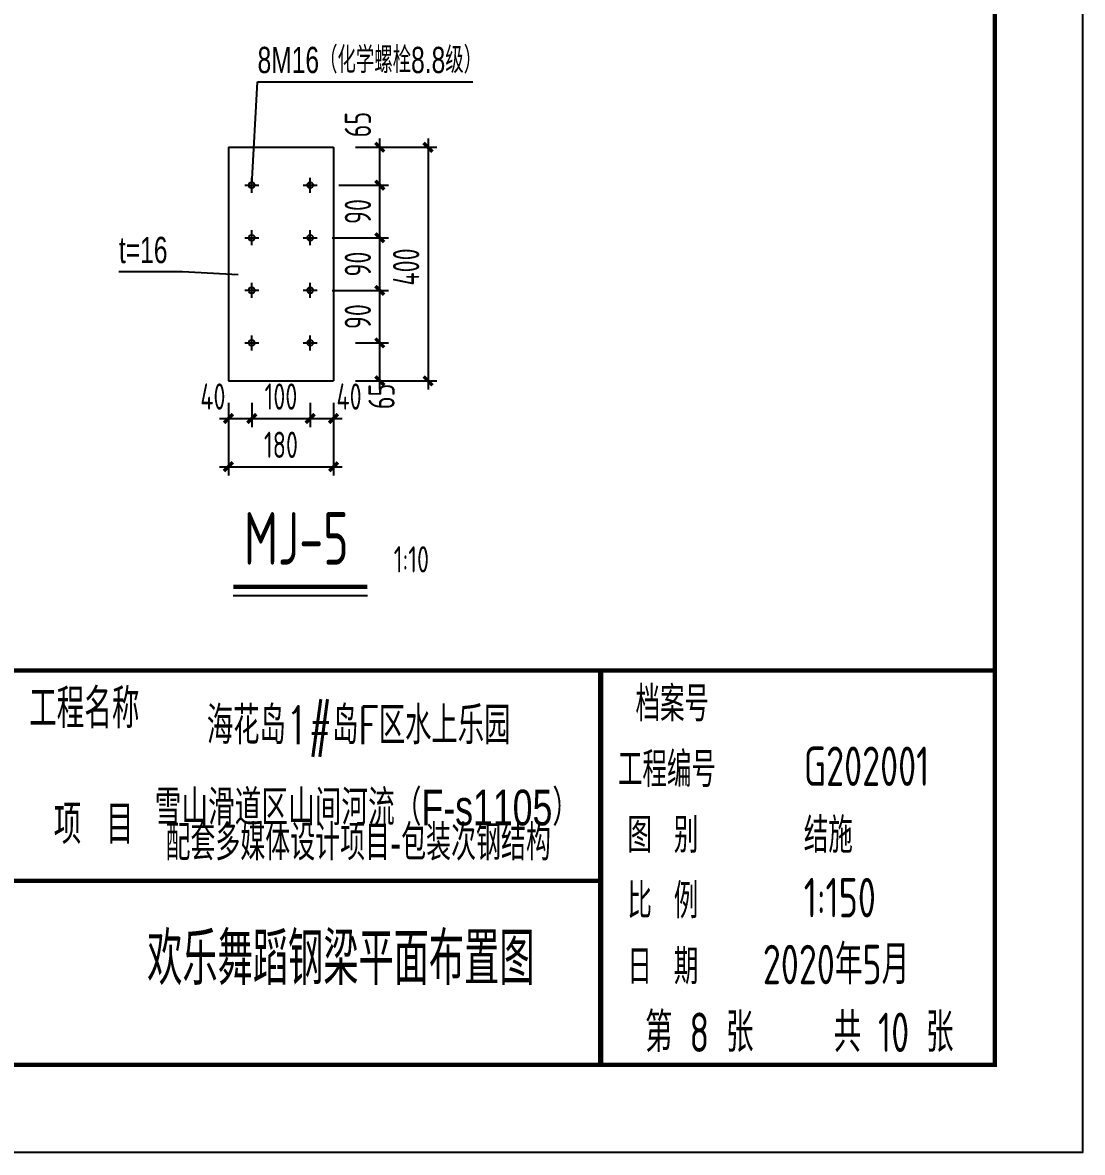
# Model space of a CAD drawing. Extents: x -803796 to -501762, y -1479216 to -846035.
# Drawn here: x -519910 to -501762, y -1336296 to -1316952 of the extents above; entities that cross this region are included whole.
import ezdxf
from ezdxf.enums import TextEntityAlignment as Align

# ---------------------------------------------------------------- set-up
doc = ezdxf.new("R2010")
doc.units = 0
doc.header["$LTSCALE"] = 1500
doc.layers.get('0').update_dxf_attribs({"linetype": 'CONTINUOUS'})
doc.layers.get('Defpoints').update_dxf_attribs({"linetype": 'CONTINUOUS'})
for name, color, linetype in [('BORDER', 7, 'CONTINUOUS'), ('DIM', 3, 'CONTINUOUS'), ('NUM', 7, 'CONTINUOUS'), ('TEXT', 7, 'CONTINUOUS')]:
    doc.layers.add(name, color=color, linetype=linetype)
doc.styles.add('HZ1', font='TXT', dxfattribs={"bigfont": 'hztxt'})
doc.styles.add('TSSD_Dimension', font='Tssdeng.shx', dxfattribs={"width": 0.7, "bigfont": 'hztxt.shx'})
doc.styles.add('TSSD_Label', font='tj03-romans1.shx', dxfattribs={"width": 0.7, "bigfont": 'hztxt.shx'})
doc.styles.add('TSSD_NORM', font='tssdeng.shx', dxfattribs={"width": 0.7, "bigfont": 'hztxt.shx'})
doc.dimstyles.new('TSSD_15_150', dxfattribs={"dimtxt": 450, "dimasz": 150, "dimexe": 150, "dimexo": 375, "dimgap": 150, "dimtad": 1, "dimdec": 0, "dimlfac": 0.1, "dimzin": 0, "dimdsep": 46, "dimtxsty": 'TSSD_Dimension', "dimblk": 'ARCHTICK', "dimblk1": 'ARCHTICK', "dimblk2": 'ARCHTICK', "dimcen": 0, "dimdle": 150, "dimclrt": 7, "dimadec": 0, "dimazin": 0, "dimtfac": 1, "dimtdec": 0, "dimtix": 1, "dimtmove": 2, "dimatfit": 3, "dimfxl": 1, "dimtolj": 1, "dimtzin": 0, "dimarcsym": 0})

# ---------------------------------------------------------------- blocks, each defined once
blk = doc.blocks.new('A$C5A080358')
at = {"color": 3, "elevation": -3}
for points, const_width in [([(-14841, 1749), (13231, 1749), (13231, 8499), (-14841, 8499), (-14841, 1749)], 75), ([(-1181, 4899), (-1181, 8464)], 0.15), ([(6482, 1714), (6482, 8464)], 90), ([(8732, 2874), (8732, 8464)], 0.15), ([(13231, 7374), (6482, 7374)], 0.15), ([(6482, 6699), (-3599, 6699)], 0.15), ([(13231, 6249), (6482, 6249)], 0.15), ([(13231, 5124), (6482, 5124)], 0.15), ([(6482, 4899), (-3599, 4899)], 75), ([(13231, 3999), (6482, 3999)], 0.15), ([(13231, 2874), (6482, 2874)], 0.15), ([(9857, 1714), (9857, 2874)], 0.15)]:
    blk.add_lwpolyline(points, dxfattribs=dict(at, const_width=const_width))
at = {"style": 'HZ1', "width": 0.7}
blk.add_text('工程名称', height=675, dxfattribs=at).set_placement((-3305, 7309, -3), align=Align.BOTTOM_LEFT)
at = {"color": 0, "style": 'HZ1', "width": 0.7}
for s, height, p in [('档案号', 600, (7079, 7629, -3)), ('工程编号', 600, (6777, 6504, -3)), ('项 目', 675, (-2884, 5528, -3)), ('图 别', 600, (6940, 5379, -3)), ('结施', 600, (9960, 5379, -3)), ('比 例', 600, (6940, 4254, -3)), ('日 期', 600, (6940, 3129, -3))]:
    blk.add_text(s, height=height, dxfattribs=at).set_placement(p)
at = {"style": 'HZ1', "width": 0.697132}
blk.add_text('海花岛1#岛F区水上乐园', height=646.62, dxfattribs=at).set_placement((-262, 7238, -3), (4937, 7238, -3), align=Align.FIT)
at = {"layer": 'NUM', "style": 'TSSD_NORM', "width": 0.7}
for s, p in [('G202001 ', (9960, 6524, -3)), ('1:150', (9960, 4274, -3)), (' 2020年5月', (8972, 3129, -3)), ('共 10 张', (10472, 1968, -3))]:
    blk.add_text(s, height=675, dxfattribs=at).set_placement(p)
at = {"layer": 'TEXT', "style": 'TSSD_Label', "width": 0.7}
blk.add_text('  雪山滑道区山间河流（F-s1105）', height=610.02, dxfattribs=at).set_placement((-1495, 5849, -3), (6112, 5849, -3), align=Align.FIT)
blk.add_text('   配套多媒体设计项目-包装次钢结构', height=610.5, dxfattribs=at).set_placement((-1447, 5066, -9), align=Align.BOTTOM_LEFT)
blk = doc.blocks.new('_ArchTick')
at = {"color": 0, "linetype": 'ByBlock', "const_width": 0.4}
blk.add_lwpolyline([(-0.5, -0.5), (0.5, 0.5)], dxfattribs=at)
blk = doc.blocks.new('*D911')
at = {"layer": 'Defpoints', "color": 0, "transparency": 16777216}
for p in [(-516386, -1323086), (-515986, -1323086), (-515986, -1323730)]:
    blk.add_point(p, dxfattribs=at)
at = {"layer": 'DIM', "color": 0, "lineweight": -2, "transparency": 16777216}
for p, q in [((-516386, -1323461), (-516386, -1323880)), ((-515986, -1323461), (-515986, -1323880)), ((-516536, -1323730), (-515836, -1323730))]:
    blk.add_line(p, q, dxfattribs=at)
at = {"layer": 'DIM', "color": 0, "lineweight": -2, "transparency": 16777216, "xscale": 150, "yscale": 150, "zscale": 150, "rotation": 180}
blk.add_blockref('_ArchTick', (-516386, -1323730), dxfattribs=at)
at = {"layer": 'DIM', "color": 0, "lineweight": -2, "transparency": 16777216, "xscale": 150, "yscale": 150, "zscale": 150}
blk.add_blockref('_ArchTick', (-515986, -1323730), dxfattribs=at)
at = {"layer": 'DIM', "color": 7, "transparency": 16777216, "insert": (-516652, -1323355), "char_height": 450, "attachment_point": 5, "style": 'TSSD_Dimension'}
blk.add_mtext('\\A1;40', dxfattribs=at)
blk = doc.blocks.new('*D912')
at = {"layer": 'Defpoints', "color": 0, "transparency": 16777216}
for p in [(-515986, -1323086), (-514986, -1323086), (-514986, -1323730)]:
    blk.add_point(p, dxfattribs=at)
at = {"layer": 'DIM', "color": 0, "lineweight": -2, "transparency": 16777216}
for p, q in [((-515986, -1323461), (-515986, -1323880)), ((-514986, -1323461), (-514986, -1323880)), ((-516136, -1323730), (-514836, -1323730))]:
    blk.add_line(p, q, dxfattribs=at)
at = {"layer": 'DIM', "color": 0, "lineweight": -2, "transparency": 16777216, "xscale": 150, "yscale": 150, "zscale": 150, "rotation": 180}
blk.add_blockref('_ArchTick', (-515986, -1323730), dxfattribs=at)
at = {"layer": 'DIM', "color": 0, "lineweight": -2, "transparency": 16777216, "xscale": 150, "yscale": 150, "zscale": 150}
blk.add_blockref('_ArchTick', (-514986, -1323730), dxfattribs=at)
at = {"layer": 'DIM', "color": 7, "transparency": 16777216, "insert": (-515486, -1323355), "char_height": 450, "attachment_point": 5, "style": 'TSSD_Dimension'}
blk.add_mtext('\\A1;100', dxfattribs=at)
blk = doc.blocks.new('*D913')
at = {"layer": 'Defpoints', "color": 0, "transparency": 16777216}
for p in [(-514986, -1323086), (-514586, -1323086), (-514586, -1323730)]:
    blk.add_point(p, dxfattribs=at)
at = {"layer": 'DIM', "color": 0, "lineweight": -2, "transparency": 16777216}
for p, q in [((-514986, -1323461), (-514986, -1323880)), ((-514586, -1323461), (-514586, -1323880)), ((-515136, -1323730), (-514436, -1323730))]:
    blk.add_line(p, q, dxfattribs=at)
at = {"layer": 'DIM', "color": 0, "lineweight": -2, "transparency": 16777216, "xscale": 150, "yscale": 150, "zscale": 150, "rotation": 180}
blk.add_blockref('_ArchTick', (-514986, -1323730), dxfattribs=at)
at = {"layer": 'DIM', "color": 0, "lineweight": -2, "transparency": 16777216, "xscale": 150, "yscale": 150, "zscale": 150}
blk.add_blockref('_ArchTick', (-514586, -1323730), dxfattribs=at)
at = {"layer": 'DIM', "color": 7, "transparency": 16777216, "insert": (-514320, -1323355), "char_height": 450, "attachment_point": 5, "style": 'TSSD_Dimension'}
blk.add_mtext('\\A1;40', dxfattribs=at)
blk = doc.blocks.new('*D914')
at = {"layer": 'Defpoints', "color": 0, "transparency": 16777216}
for p in [(-516386, -1323086), (-514586, -1323086), (-514586, -1324556)]:
    blk.add_point(p, dxfattribs=at)
at = {"layer": 'DIM', "color": 0, "lineweight": -2, "transparency": 16777216}
for p, q in [((-516386, -1323461), (-516386, -1324706)), ((-514586, -1323461), (-514586, -1324706)), ((-516536, -1324556), (-514436, -1324556))]:
    blk.add_line(p, q, dxfattribs=at)
at = {"layer": 'DIM', "color": 0, "lineweight": -2, "transparency": 16777216, "xscale": 150, "yscale": 150, "zscale": 150, "rotation": 180}
blk.add_blockref('_ArchTick', (-516386, -1324556), dxfattribs=at)
at = {"layer": 'DIM', "color": 0, "lineweight": -2, "transparency": 16777216, "xscale": 150, "yscale": 150, "zscale": 150}
blk.add_blockref('_ArchTick', (-514586, -1324556), dxfattribs=at)
at = {"layer": 'DIM', "color": 7, "transparency": 16777216, "insert": (-515486, -1324181), "char_height": 450, "attachment_point": 5, "style": 'TSSD_Dimension'}
blk.add_mtext('\\A1;180', dxfattribs=at)
blk = doc.blocks.new('*D915')
at = {"layer": 'Defpoints', "color": 0, "transparency": 16777216}
for p in [(-514586, -1322436), (-513794, -1322436), (-514586, -1323086)]:
    blk.add_point(p, dxfattribs=at)
at = {"layer": 'DIM', "color": 0, "lineweight": -2, "transparency": 16777216}
for p, q in [((-513794, -1323236), (-513794, -1322286)), ((-514211, -1322436), (-513644, -1322436)), ((-514211, -1323086), (-513644, -1323086))]:
    blk.add_line(p, q, dxfattribs=at)
at = {"layer": 'DIM', "color": 0, "lineweight": -2, "transparency": 16777216, "xscale": 150, "yscale": 150, "zscale": 150}
for p, rotation in [((-513794, -1322436), 90), ((-513794, -1323086), 270)]:
    blk.add_blockref('_ArchTick', p, dxfattribs=dict(at, rotation=rotation))
at = {"layer": 'DIM', "color": 7, "transparency": 16777216, "insert": (-513764, -1323352), "char_height": 450, "attachment_point": 5, "rotation": 90, "style": 'TSSD_Dimension'}
blk.add_mtext('\\A1;65', dxfattribs=at)
blk = doc.blocks.new('*D916')
at = {"layer": 'Defpoints', "color": 0, "transparency": 16777216}
for p in [(-514586, -1321536), (-513794, -1321536), (-514586, -1322436)]:
    blk.add_point(p, dxfattribs=at)
at = {"layer": 'DIM', "color": 0, "lineweight": -2, "transparency": 16777216}
for p, q in [((-513794, -1322586), (-513794, -1321386)), ((-514211, -1321536), (-513644, -1321536)), ((-514211, -1322436), (-513644, -1322436))]:
    blk.add_line(p, q, dxfattribs=at)
at = {"layer": 'DIM', "color": 0, "lineweight": -2, "transparency": 16777216, "xscale": 150, "yscale": 150, "zscale": 150}
for p, rotation in [((-513794, -1321536), 90), ((-513794, -1322436), 270)]:
    blk.add_blockref('_ArchTick', p, dxfattribs=dict(at, rotation=rotation))
at = {"layer": 'DIM', "color": 7, "transparency": 16777216, "insert": (-514169, -1321986), "char_height": 450, "attachment_point": 5, "rotation": 90, "style": 'TSSD_Dimension'}
blk.add_mtext('\\A1;90', dxfattribs=at)
blk = doc.blocks.new('*D917')
at = {"layer": 'Defpoints', "color": 0, "transparency": 16777216}
for p in [(-514586, -1319086), (-514586, -1323086), (-512967, -1323086)]:
    blk.add_point(p, dxfattribs=at)
at = {"layer": 'DIM', "color": 0, "lineweight": -2, "transparency": 16777216}
for p, q in [((-512967, -1318936), (-512967, -1323236)), ((-514211, -1319086), (-512817, -1319086)), ((-514211, -1323086), (-512817, -1323086))]:
    blk.add_line(p, q, dxfattribs=at)
at = {"layer": 'DIM', "color": 0, "lineweight": -2, "transparency": 16777216, "xscale": 150, "yscale": 150, "zscale": 150}
for p, rotation in [((-512967, -1319086), 90), ((-512967, -1323086), 270)]:
    blk.add_blockref('_ArchTick', p, dxfattribs=dict(at, rotation=rotation))
at = {"layer": 'DIM', "color": 7, "transparency": 16777216, "insert": (-513342, -1321136), "char_height": 450, "attachment_point": 5, "rotation": 90, "style": 'TSSD_Dimension'}
blk.add_mtext('\\A1;400', dxfattribs=at)
blk = doc.blocks.new('*D918')
at = {"layer": 'Defpoints', "color": 0, "transparency": 16777216}
for p in [(-514986, -1320636), (-513794, -1320636), (-514986, -1321536)]:
    blk.add_point(p, dxfattribs=at)
at = {"layer": 'DIM', "color": 0, "lineweight": -2, "transparency": 16777216}
for p, q in [((-513794, -1321686), (-513794, -1320486)), ((-514611, -1320636), (-513644, -1320636)), ((-514611, -1321536), (-513644, -1321536))]:
    blk.add_line(p, q, dxfattribs=at)
at = {"layer": 'DIM', "color": 0, "lineweight": -2, "transparency": 16777216, "xscale": 150, "yscale": 150, "zscale": 150}
for p, rotation in [((-513794, -1320636), 90), ((-513794, -1321536), 270)]:
    blk.add_blockref('_ArchTick', p, dxfattribs=dict(at, rotation=rotation))
at = {"layer": 'DIM', "color": 7, "transparency": 16777216, "insert": (-514169, -1321086), "char_height": 450, "attachment_point": 5, "rotation": 90, "style": 'TSSD_Dimension'}
blk.add_mtext('\\A1;90', dxfattribs=at)
blk = doc.blocks.new('*D919')
at = {"layer": 'Defpoints', "color": 0, "transparency": 16777216}
for p in [(-514867, -1319736), (-513794, -1319736), (-514867, -1320636)]:
    blk.add_point(p, dxfattribs=at)
at = {"layer": 'DIM', "color": 0, "lineweight": -2, "transparency": 16777216}
for p, q in [((-513794, -1320786), (-513794, -1319586)), ((-514492, -1319736), (-513644, -1319736)), ((-514492, -1320636), (-513644, -1320636))]:
    blk.add_line(p, q, dxfattribs=at)
at = {"layer": 'DIM', "color": 0, "lineweight": -2, "transparency": 16777216, "xscale": 150, "yscale": 150, "zscale": 150}
for p, rotation in [((-513794, -1319736), 90), ((-513794, -1320636), 270)]:
    blk.add_blockref('_ArchTick', p, dxfattribs=dict(at, rotation=rotation))
at = {"layer": 'DIM', "color": 7, "transparency": 16777216, "insert": (-514169, -1320186), "char_height": 450, "attachment_point": 5, "rotation": 90, "style": 'TSSD_Dimension'}
blk.add_mtext('\\A1;90', dxfattribs=at)
blk = doc.blocks.new('*D920')
at = {"layer": 'Defpoints', "color": 0, "transparency": 16777216}
for p in [(-514586, -1319086), (-513794, -1319086), (-514867, -1319736)]:
    blk.add_point(p, dxfattribs=at)
at = {"layer": 'DIM', "color": 0, "lineweight": -2, "transparency": 16777216}
for p, q in [((-513794, -1319886), (-513794, -1318936)), ((-514211, -1319086), (-513644, -1319086)), ((-514492, -1319736), (-513644, -1319736))]:
    blk.add_line(p, q, dxfattribs=at)
at = {"layer": 'DIM', "color": 0, "lineweight": -2, "transparency": 16777216, "xscale": 150, "yscale": 150, "zscale": 150}
for p, rotation in [((-513794, -1319086), 90), ((-513794, -1319736), 270)]:
    blk.add_blockref('_ArchTick', p, dxfattribs=dict(at, rotation=rotation))
at = {"layer": 'DIM', "color": 7, "transparency": 16777216, "insert": (-514169, -1318698), "char_height": 450, "attachment_point": 5, "rotation": 90, "style": 'TSSD_Dimension'}
blk.add_mtext('\\A1;65', dxfattribs=at)

msp = doc.modelspace()

# ---------------------------------------------------------------- linework, layer by layer
for p, q in [((-516386.3, -1319085.6), (-516386.3, -1323085.6)), ((-516386.3, -1319085.6), (-514586.3, -1319085.6)), ((-514586.3, -1319085.6), (-514586.3, -1323085.6)), ((-515986.3, -1319863.8), (-515986.3, -1319607.3)), ((-514986.3, -1319863.8), (-514986.3, -1319607.3)), ((-516105.9, -1319735.6), (-515866.7, -1319735.6)), ((-515105.9, -1319735.6), (-514866.7, -1319735.6)), ((-515986.3, -1320763.8), (-515986.3, -1320507.3)), ((-514986.3, -1320763.8), (-514986.3, -1320507.3)), ((-516105.9, -1320635.6), (-515866.7, -1320635.6)), ((-515105.9, -1320635.6), (-514866.7, -1320635.6)), ((-516105.9, -1321535.6), (-515866.7, -1321535.6)), ((-515986.3, -1321663.8), (-515986.3, -1321407.3)), ((-515105.9, -1321535.6), (-514866.7, -1321535.6)), ((-514986.3, -1321663.8), (-514986.3, -1321407.3)), ((-515986.3, -1322563.8), (-515986.3, -1322307.3)), ((-514986.3, -1322563.8), (-514986.3, -1322307.3)), ((-516105.9, -1322435.6), (-515866.7, -1322435.6)), ((-515105.9, -1322435.6), (-514866.7, -1322435.6)), ((-516386.3, -1323085.6), (-514586.3, -1323085.6))]:
    msp.add_line(p, q)
for centre in [(-515986.3, -1319735.6), (-514986.3, -1319735.6), (-515986.3, -1320635.6), (-514986.3, -1320635.6), (-515986.3, -1321535.6), (-514986.3, -1321535.6), (-515986.3, -1322435.6), (-514986.3, -1322435.6)]:
    msp.add_circle(centre, 50)
at = {"layer": 'BORDER', "elevation": -3.1}
msp.add_lwpolyline([(-590861.8, -1336296), (-590861.8, -1273296), (-501761.8, -1273296), (-501761.8, -1336296)], close=True, dxfattribs=at)
at = {"layer": 'BORDER', "const_width": 75, "elevation": -3.1}
msp.add_lwpolyline([(-587111.8, -1334796), (-587111.8, -1274796), (-503261.8, -1274796), (-503261.8, -1334796)], close=True, dxfattribs=at)
at = {"layer": 'NUM', "const_width": 75}
msp.add_lwpolyline([(-516302.9, -1326613.1), (-514004.4, -1326613.1)], dxfattribs=at)
at = {"layer": 'NUM'}
msp.add_lwpolyline([(-516302.9, -1326763.1), (-514004.4, -1326763.1)], dxfattribs=at)
at = {"layer": 'TEXT'}
for p, q in [((-515986.3, -1319735.6), (-515886.3, -1317966.9)), ((-515886.3, -1317966.9), (-512197.5, -1317966.9)), ((-517170, -1321220), (-518260.4, -1321220)), ((-516218.6, -1321270), (-517170, -1321220))]:
    msp.add_line(p, q, dxfattribs=at)

# ---------------------------------------------------------------- block references
msp.add_blockref('A$C5A080358', (-516493, -1336545.4), dxfattribs=at)

# ---------------------------------------------------------------- texts
at = {"layer": 'NUM', "style": 'TSSD_NORM'}
for s, height, width, p in [('MJ-5', 900, 0.7, (-516122.9, -1326502.4)), ('1:10', 450, 0.7, (-513554.4, -1326502.4)), ('欢乐舞蹈钢梁平面布置图', 900, 0.67, (-517776.5, -1333699.5, -3.1))]:
    msp.add_text(s, height=height, dxfattribs=dict(at, width=width)).set_placement(p, align=Align.BOTTOM_LEFT)
at = {"layer": 'NUM', "style": 'TSSD_NORM', "width": 0.7}
msp.add_text('第 8 张', height=675, dxfattribs=at).set_placement((-509251.8, -1334577, -3.1))
at = {"layer": 'TEXT', "style": 'TSSD_Label', "width": 0.7}
for s, p in [('8M16（化学螺栓8.8级）', (-515886.3, -1317816.9)), ('t=16', (-518260.4, -1321070))]:
    msp.add_text(s, height=450, dxfattribs=at).set_placement(p)

# ---------------------------------------------------------------- dimensions: what is measured, and where the dimension line sits
at = {"layer": 'DIM'}
for base, p1, p2, picture, middle in [((-513793.8, -1319085.6), (-514866.7, -1319735.6), (-514586.3, -1319085.6), '*D920', (-514168.8, -1318698.5)), ((-512967.3, -1323085.6), (-514586.3, -1319085.6), (-514586.3, -1323085.6), '*D917', (-513342.3, -1321135.6)), ((-513793.8, -1322435.6), (-514586.3, -1323085.6), (-514586.3, -1322435.6), '*D915', (-513764.4, -1323351.5))]:
    dim = msp.add_linear_dim(base=base, p1=p1, p2=p2, angle=90, dimstyle='TSSD_15_150', dxfattribs=at)
    dim.commit()
    dim.dimension.update_dxf_attribs({"geometry": picture, "text_midpoint": middle, "dimtype": 160})
for base, p1, p2, picture, middle in [((-513793.8, -1319735.6), (-514866.7, -1320635.6), (-514866.7, -1319735.6), '*D919', (-514168.8, -1320185.6)), ((-513793.8, -1320635.6), (-514986.3, -1321535.6), (-514986.3, -1320635.6), '*D918', (-514168.8, -1321085.6)), ((-513793.8, -1321535.6), (-514586.3, -1322435.6), (-514586.3, -1321535.6), '*D916', (-514168.8, -1321985.6))]:
    dim = msp.add_linear_dim(base=base, p1=p1, p2=p2, angle=90, dimstyle='TSSD_15_150', dxfattribs=at)
    dim.commit()
    dim.dimension.update_dxf_attribs({"geometry": picture, "text_midpoint": middle})
for base, p1, p2, picture, middle in [((-515986.3, -1323730.4), (-516386.3, -1323085.6), (-515986.3, -1323085.6), '*D911', (-516652.3, -1323355.4)), ((-514586.3, -1323730.4), (-514986.3, -1323085.6), (-514586.3, -1323085.6), '*D913', (-514320.3, -1323355.4))]:
    dim = msp.add_linear_dim(base=base, p1=p1, p2=p2, dimstyle='TSSD_15_150', dxfattribs=at)
    dim.commit()
    dim.dimension.update_dxf_attribs({"geometry": picture, "text_midpoint": middle, "dimtype": 160})
for base, p1, p2, picture, middle in [((-514586.3, -1324556), (-516386.3, -1323085.6), (-514586.3, -1323085.6), '*D914', (-515486.3, -1324181)), ((-514986.3, -1323730.4), (-515986.3, -1323085.6), (-514986.3, -1323085.6), '*D912', (-515486.3, -1323355.4))]:
    dim = msp.add_linear_dim(base=base, p1=p1, p2=p2, dimstyle='TSSD_15_150', dxfattribs=at)
    dim.commit()
    dim.dimension.update_dxf_attribs({"geometry": picture, "text_midpoint": middle})

doc.saveas('drawing.dxf')
